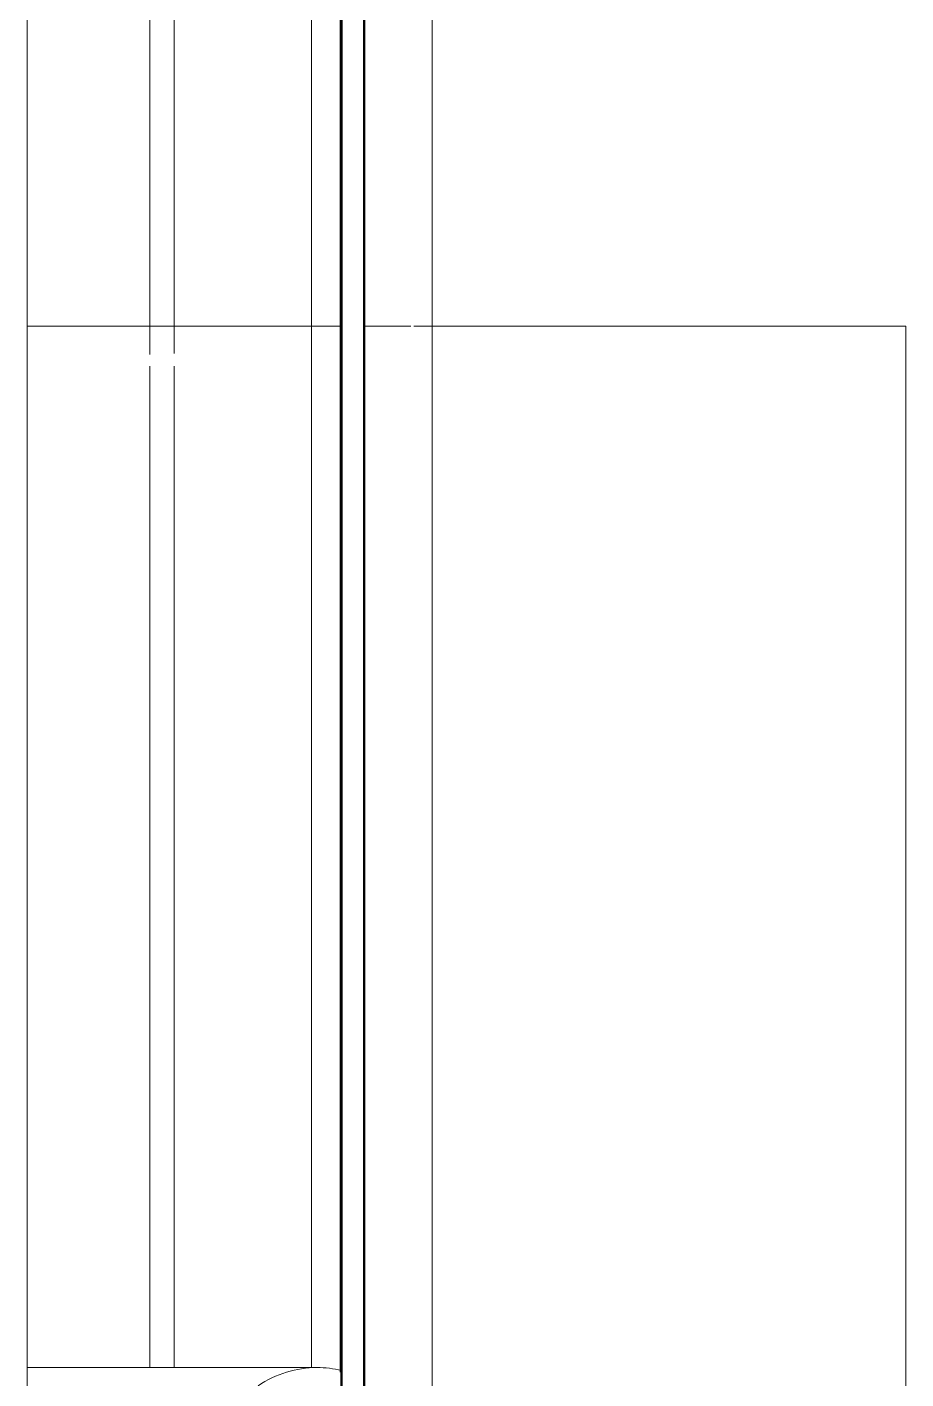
# Model space of a CAD drawing. Header units: inches. Extents: x -4235 to -464, y 9767 to 12347.
# Drawn here: x -3861.592 to -3859.167, y 10736.1 to 10739.832 of the extents above; entities that cross this region are included whole.
import ezdxf

# ---------------------------------------------------------------- set-up
doc = ezdxf.new("R2010")
doc.units = ezdxf.units.IN
doc.header["$MEASUREMENT"] = 0
doc.linetypes.add('Dash 1_16_', pattern=[0.125, 0.0625, -0.0625])
for name, color, linetype, lineweight in [('A-GLAZ-1', 151, 'Continuous', 9), ('A-GLAZ-3', 151, 'Continuous', 50), ('A-WALL-5', 113, 'Continuous', 9), ('C-PROP-LINE-1', 91, 'Dash 1_16_', 50)]:
    doc.layers.add(name, color=color, linetype=linetype, lineweight=lineweight)

# ---------------------------------------------------------------- blocks, each defined once
blk = doc.blocks.new('Basic Wall _ EXT - FIBER CEMENT - LARGE - ___-2162461-BACKGROUND - RCP - 3RD FLOOR')
at = {"layer": 'A-WALL-5'}
blk.add_line((-3861.5915, 11995.7742), (-3861.5915, 9981.7503), dxfattribs=at)
blk = doc.blocks.new('Basic Wall _ EXT - FIBER CEMENT - SMALL - ___-2145935-BACKGROUND - RCP - 3RD FLOOR')
at = {"layer": 'A-WALL-5'}
for p, q in [((-3861.2526, 10770.5269), (-3861.2526, 10739.0061)), ((-3861.1857, 10770.5269), (-3861.1857, 10739.0061)), ((-3860.8064, 10770.5269), (-3860.8064, 10739.0061)), ((-3860.7276, 10770.5269), (-3860.7276, 10739.0061)), ((-3860.7276, 10770.5269), (-3860.7276, 10739.0061)), ((-3861.2526, 10739.0061), (-3861.2526, 10738.9275)), ((-3861.1857, 10739.0061), (-3861.1857, 10738.93)), ((-3860.8064, 10739.0061), (-3860.8064, 10736.1311)), ((-3860.7276, 10739.0061), (-3860.7276, 10736.1183)), ((-3860.7276, 10739.0061), (-3860.7276, 10736.1183)), ((-3861.2526, 10738.8954), (-3861.2526, 10736.131)), ((-3861.1857, 10738.8954), (-3861.1857, 10736.131))]:
    blk.add_line(p, q, dxfattribs=at)
blk = doc.blocks.new('Perforated Panel at Magic-Pak - hvac panel - 3rd floor-2505075-BACKGROUND - RCP - 3RD FLOOR')
at = {"layer": 'A-GLAZ-3'}
for p, q in [((-19.0117, 4.4375), (19.0117, 4.4375)), ((19.0117, 4.375), (-19.0117, 4.375))]:
    blk.add_line(p, q, dxfattribs=at)
blk = doc.blocks.new('Walls 59 - Walls 1-2574702-BACKGROUND - RCP - 3RD FLOOR')
at = {"layer": 'A-WALL-5'}
for p, q in [((-3861.5915, 10739.0061), (-3860.7237, 10739.0061)), ((-3860.6612, 10739.0061), (-3860.5328, 10739.0061)), ((-3860.5245, 10739.0061), (-3860.4752, 10739.0061)), ((-3860.4737, 10739.0061), (-3859.1667, 10739.0061)), ((-3859.1667, 10739.0061), (-3859.1667, 10732.9415)), ((-3859.1667, 10738.5707), (-3859.1667, 10739.0061)), ((-3859.1667, 10732.5061), (-3859.1667, 10738.5707)), ((-3861.5915, 10736.1311), (-3860.7915, 10736.1311))]:
    blk.add_line(p, q, dxfattribs=at)
for start_param, end_param in [(0.262584, 0.523234), (0, 0.261656), (6.072664, 6.283185)]:
    blk.add_ellipse((-3860.7915, 10735.7561), major_axis=(0, 0.375), ratio=0.86769, start_param=start_param, end_param=end_param, dxfattribs=at)
blk = doc.blocks.new('Family - ___-2835860-BACKGROUND - RCP - 3RD FLOOR')
at = {"layer": 'C-PROP-LINE-1'}
blk.add_line((-3860.7237, 9980.1894), (-3860.7237, 11434.3894), dxfattribs=at)
blk = doc.blocks.new('Family - ___-2835932-BACKGROUND - RCP - 3RD FLOOR')
at = {"layer": 'C-PROP-LINE-1'}
blk.add_line((-3860.7237, 9980.1894), (-3860.7237, 12118.5894), dxfattribs=at)

msp = doc.modelspace()

# ---------------------------------------------------------------- linework, layer by layer
at = {"layer": 'A-WALL-5'}
msp.add_line((-3860.4737, 10703.7902), (-3860.4737, 10741.8136), dxfattribs=at)

# ---------------------------------------------------------------- block references
at = {"layer": 'A-GLAZ-1', "rotation": 89.99999999999991}
msp.add_blockref('Perforated Panel at Magic-Pak - hvac panel - 3rd floor-2505075-BACKGROUND - RCP - 3RD FLOOR', (-3856.2862, 10722.8019), dxfattribs=at)
at = {"layer": 'A-WALL-5'}
for name in ['Basic Wall _ EXT - FIBER CEMENT - SMALL - ___-2145935-BACKGROUND - RCP - 3RD FLOOR', 'Basic Wall _ EXT - FIBER CEMENT - LARGE - ___-2162461-BACKGROUND - RCP - 3RD FLOOR', 'Walls 59 - Walls 1-2574702-BACKGROUND - RCP - 3RD FLOOR']:
    msp.add_blockref(name, (0, 0), dxfattribs=at)
at = {"layer": 'C-PROP-LINE-1'}
for name in ['Family - ___-2835860-BACKGROUND - RCP - 3RD FLOOR', 'Family - ___-2835932-BACKGROUND - RCP - 3RD FLOOR']:
    msp.add_blockref(name, (0, 0), dxfattribs=at)

doc.saveas('drawing.dxf')
